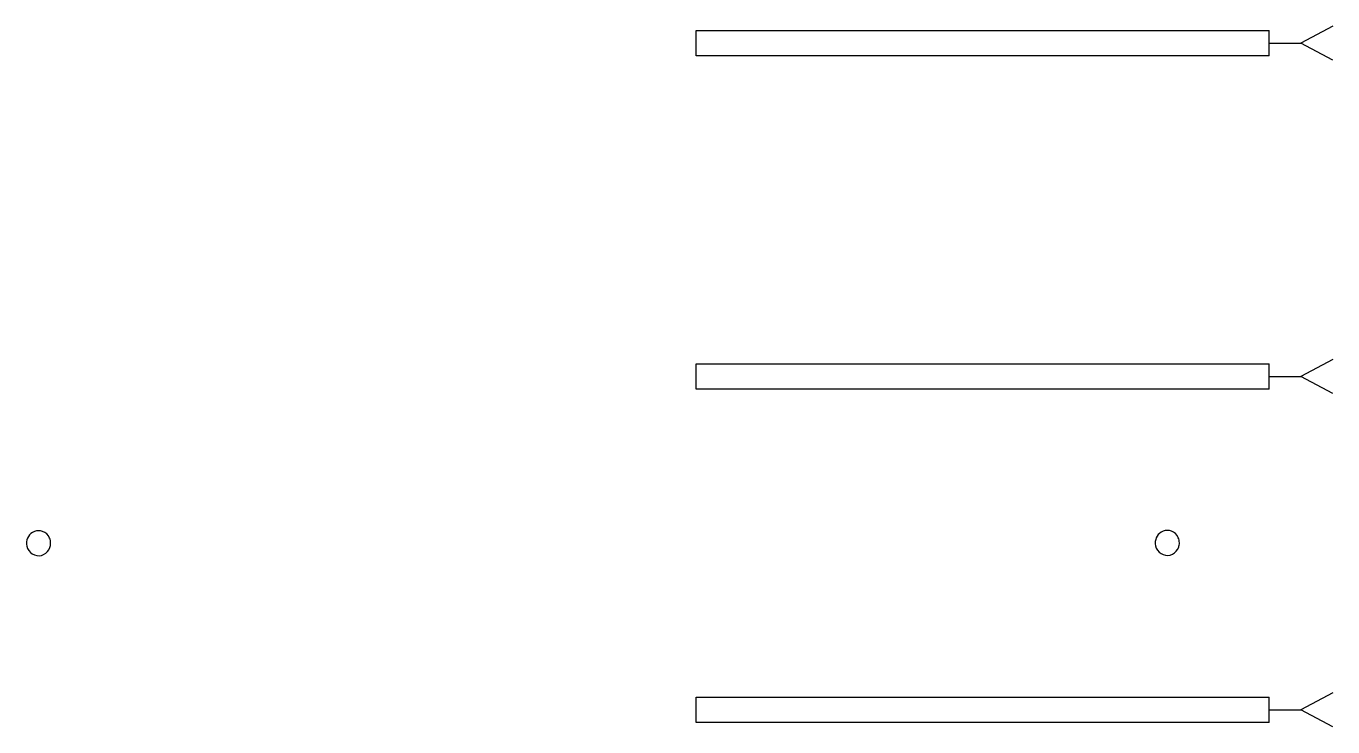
# Model space of a CAD drawing. Header units: millimetres. Extents: x -308 to 0, y -227 to -62.
import ezdxf

# ---------------------------------------------------------------- set-up
doc = ezdxf.new("R2010")
doc.units = ezdxf.units.MM
doc.layers.get('0').update_dxf_attribs({"linetype": 'CONTINUOUS'})

msp = doc.modelspace()

# ---------------------------------------------------------------- linework, layer by layer
for p, q in [((-150, -69.27), (-150, -63.26)), ((-150, -63.26), (-15, -63.26)), ((-15, -69.27), (-15, -63.26)), ((0.02, -62.27), (-7.5, -66.27)), ((0.02, -62.27), (-7.5, -66.27)), ((-15, -66.27), (-7.5, -66.27)), ((0.02, -70.27), (-7.5, -66.27)), ((0.02, -70.27), (-7.5, -66.27)), ((-15, -69.27), (-150, -69.27)), ((0.02, -140.81), (-7.5, -144.81)), ((-150, -147.81), (-150, -141.8)), ((-150, -141.8), (-15, -141.8)), ((-15, -147.81), (-15, -141.8)), ((-15, -147.81), (-150, -147.81)), ((-15, -144.81), (-7.5, -144.81)), ((0.02, -148.81), (-7.5, -144.81)), ((-150, -226.35), (-150, -220.34)), ((-150, -220.34), (-15, -220.34)), ((-15, -226.35), (-15, -220.34)), ((0.02, -219.35), (-7.5, -223.35)), ((-15, -223.35), (-7.5, -223.35)), ((0.02, -227.35), (-7.5, -223.35)), ((-15, -226.35), (-150, -226.35))]:
    msp.add_line(p, q)
for points, knots in [([(-305, -181.13), (-305.64, -181.13), (-306.35, -181.39), (-306.85, -181.83), (-307.27, -182.2), (-307.59, -182.71), (-307.74, -183.28), (-307.93, -183.95), (-307.88, -184.66), (-307.59, -185.3), (-307.27, -186.02), (-306.69, -186.58), (-305.97, -186.85), (-305.26, -187.11), (-304.49, -187.08), (-303.81, -186.75), (-303.11, -186.42), (-302.58, -185.83), (-302.32, -185.09), (-302.21, -184.76), (-302.15, -184.42), (-302.15, -184.08)], [0, 0, 0, 0, 0.19214, 0.19214, 0.19214, 0.353801, 0.353801, 0.353801, 0.546433, 0.546433, 0.546433, 0.764022, 0.764022, 0.764022, 0.977102, 0.977102, 0.977102, 1.193085, 1.193085, 1.193085, 1.288838, 1.288838, 1.288838, 1.288838]), ([(-302.15, -184.08), (-302.15, -183.66), (-302.23, -183.25), (-302.4, -182.86), (-302.72, -182.13), (-303.31, -181.57), (-304.04, -181.3), (-304.35, -181.19), (-304.69, -181.13), (-305, -181.13)], [1.2888377, 1.2888377, 1.2888377, 1.2888377, 1.4051295, 1.4051295, 1.4051295, 1.6243227, 1.6243227, 1.6243227, 1.7184502, 1.7184502, 1.7184502, 1.7184502]), ([(-39, -181.05), (-39.64, -181.05), (-40.35, -181.32), (-40.85, -181.76), (-41.27, -182.13), (-41.59, -182.63), (-41.74, -183.2), (-41.93, -183.87), (-41.88, -184.58), (-41.59, -185.22), (-41.27, -185.95), (-40.69, -186.5), (-39.97, -186.77), (-39.26, -187.04), (-38.49, -187), (-37.81, -186.68), (-37.11, -186.34), (-36.58, -185.75), (-36.32, -185.01), (-36.21, -184.68), (-36.15, -184.34), (-36.15, -184)], [0, 0, 0, 0, 0.192154, 0.192154, 0.192154, 0.353824, 0.353824, 0.353824, 0.546429, 0.546429, 0.546429, 0.764056, 0.764056, 0.764056, 0.977079, 0.977079, 0.977079, 1.193097, 1.193097, 1.193097, 1.288824, 1.288824, 1.288824, 1.288824]), ([(-36.15, -184), (-36.15, -183.59), (-36.23, -183.17), (-36.4, -182.78), (-36.72, -182.05), (-37.31, -181.5), (-38.04, -181.22), (-38.35, -181.11), (-38.69, -181.05), (-39, -181.05)], [1.288824, 1.288824, 1.288824, 1.288824, 1.4051422, 1.4051422, 1.4051422, 1.6242815, 1.6242815, 1.6242815, 1.7184521, 1.7184521, 1.7184521, 1.7184521])]:
    msp.add_open_spline(points, degree=3, knots=knots)

doc.saveas('drawing.dxf')
